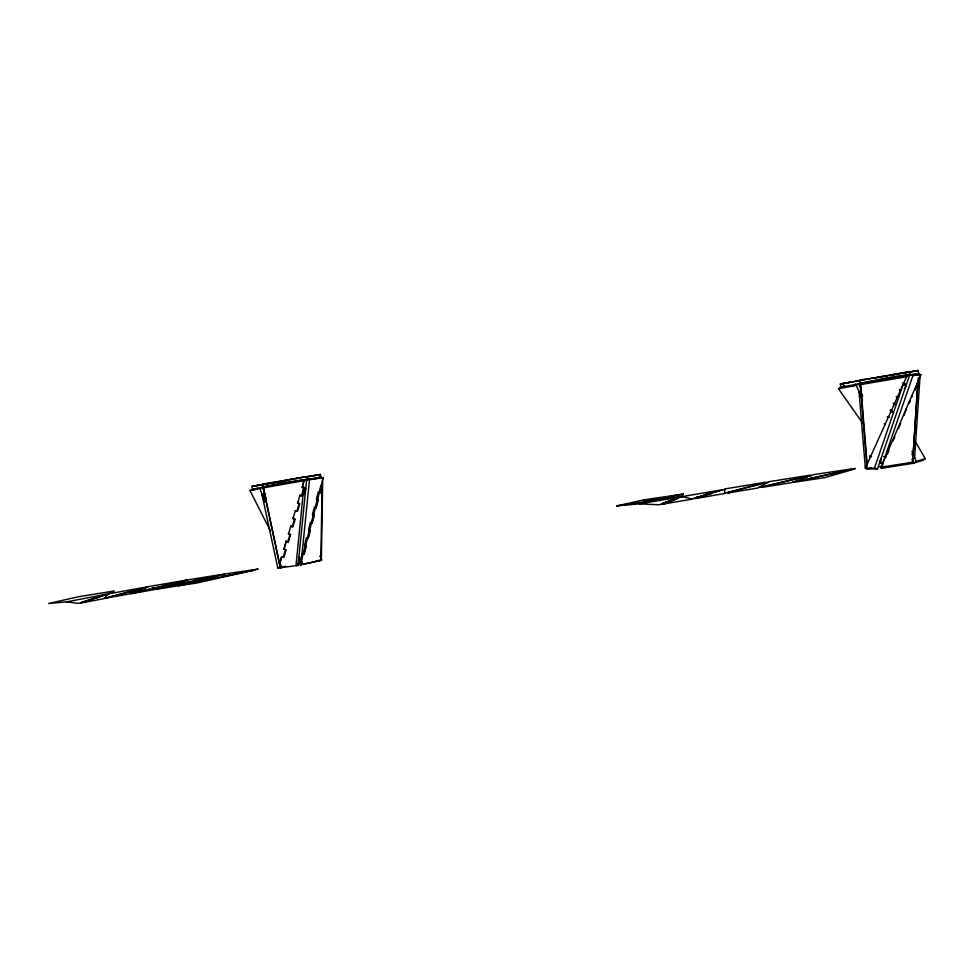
<?xml version="1.0" encoding="UTF-8"?>
<svg xmlns="http://www.w3.org/2000/svg" width="974" height="974" viewBox="0 0 974 974"><rect width="100%" height="100%" fill="white"/><g stroke="black" fill="none" stroke-linecap="round" stroke-linejoin="round"><path stroke-width="1.46" d="M320.677 492.661L320.799 485.673L322.126 485.101L320.848 560.452L300.26 564.944L300.99 562.108L302.317 561.645L301.587 564.494L300.26 564.944M270.492 531.061L249.965 490.555C273.365 483.859 298.628 479.987 322.747 477.808L321.408 556.726L319.582 556.288M284.018 548.922L285.455 549.799L283.203 557.408L281.766 556.519L279.526 564.421L262.603 484.078L320.446 474.472L320.957 477.333L316.647 478.112M862.587 423.069L838.504 388.784L840.83 386.982C867.359 383.366 894.388 373.663 920.954 374.637L881.068 467.179L881.312 468.336L912.528 463.429L917.751 382.064L915.511 388.699M912.528 463.429L918.299 377.802M320.848 556.592L321.761 560.062L315.978 560.793M303.876 494.585L305.799 488.108L303.73 488.132L295.974 565.565L298.056 565.407L306.676 479.33L306.14 476.493L278.698 481.631M299.542 556.738L298.531 560.634L301.319 561.061L309.501 479.707L322.918 477.723L319.752 492.795L319.216 491.98M300.99 562.108L299.103 561.377L300.418 560.927L302.439 553.122L304.338 553.853L306.347 546.085L304.46 545.355L306.457 537.624L308.344 538.354L310.341 530.66L308.454 529.917L310.45 522.247L312.325 522.989L314.298 515.356L312.435 514.601L314.407 506.991L316.27 507.746L318.23 500.161L316.367 499.406L318.328 491.858L320.178 492.613L322.126 485.101M301.319 561.061L305.02 546.572L306.347 546.085M320.799 485.673L315.844 507.917L315.296 507.113M281.389 557.116L279.526 564.421M285.881 541.909L284.031 549.226L286.125 549.762L283.872 557.372L281.778 556.836M302.634 485.32L304.278 479.756L263.126 487.024L266.377 502.158M284.031 549.226L286.271 541.288L287.72 542.177L289.984 534.519L288.535 533.642M286.259 540.643L286.283 541.605L288.389 542.141L290.654 534.482L288.548 533.947L290.812 525.972L292.261 526.849L294.538 519.142L293.089 518.278M290.824 526.277L292.918 526.812L295.207 519.118L293.101 518.582L295.365 510.571L296.827 511.423L299.115 503.68L297.654 502.827M295.378 510.863L297.484 511.411L299.785 503.668L297.667 503.12L299.955 495.072L301.416 495.924L303.73 488.132M299.968 495.352L302.086 495.912L304.387 488.12L302.269 487.572L304.278 479.756M282.229 567.574L280.147 567.732L280.962 565.005L279.526 564.104M871.499 468.141L867.164 468.957L860.152 383.232L905.99 375.392L906.611 376.743L865.338 468.153L874.482 468.117L903.166 384.365L902.557 383.013M865.338 468.153L868.272 468.957L877.464 468.932L909.777 374.747L909.266 371.581L840.343 383.975L840.83 386.982L843.788 386.483M882.943 462.833L879.899 461.822L881.08 459.107L879.778 461.834L882.943 462.833L912.881 375.684L920.954 374.637M881.312 468.336L882.712 465.073M887.156 454.493L889.031 450.414M892.988 440.954L894.863 436.9M898.211 428.828L900.658 423.434M904.006 415.387L906.246 408.763L906.307 410.03M910.471 400.667L909.192 403.346L909.132 402.067L909.326 403.333M904.335 389.308L906.283 385.18L905.674 383.829L903.592 383.281M616.822 505.883L681.605 496.338L683.212 494.049L643.936 499.857L616.822 505.883L639.419 503.862L722.063 489.812L694.231 498.481L697.201 498.043L695.655 498.53L724.546 493.526L724.948 488.911L765.686 482.215L727.432 492.759L730.293 492.357L728.199 492.917L757.699 488.023L769.07 481.655L810.319 475.154L761.339 487.45L791.192 482.714L813.728 474.618L855.172 468.36L794.833 482.154L824.674 477.65L855.075 468.871L792.994 482.057M253.082 490.032L257.306 488.437M853.224 385.96L855.598 384.109M838.504 388.784L856.256 385.387L858.642 383.525L861.442 390.05L859.068 391.901L865.326 467.837L867.164 468.957M889.907 375.173L918.105 370.522L918.604 373.553L920.138 374.832L914.598 457.597L911.993 459.29L913.661 463.088L916.278 461.396L925.3 458.693L914.769 440.698M925.3 458.693L922.719 460.361L913.661 463.088M262.116 494.609L264.709 493.282L265.61 494.025L263.017 495.364L262.116 494.609L259.924 488.485L249.965 490.555M259.924 488.485L262.53 487.146L264.271 492.053M318.851 493.185L320.178 492.613M318.23 500.161L316.903 500.721L311.899 523.16L311.351 522.368M682.689 496.63L671.135 499.845L677.076 498.932L675.627 499.516L668.188 501.038L674.178 500.112L672.717 500.709L665.193 502.255L671.232 501.318L669.735 501.927L662.125 503.485L668.225 502.547L666.703 503.168L659.008 504.751L639.419 503.862L652.933 499.991L683.212 494.049M314.943 508.282L316.27 507.746M678.415 496.91L676.857 497.531L679.779 497.081L662.077 504.276L692.1 499.151L681.605 496.338M314.298 515.356L312.971 515.879L307.918 538.525L307.358 537.758M310.998 523.501L312.325 522.989M310.341 530.66L309.014 531.159L303.9 554.011L303.34 553.256M307.017 538.853L308.344 538.354M303.011 554.328L304.338 553.853M107.676 594.384L101.357 595.845M105.813 594.371L78.577 603.405L66.524 601.871L48.7 603.478L78.504 596.745L114.36 590.975L108.065 593.933L66.524 601.871M724.912 489.386L705.626 494.451L711.434 493.599L709.109 494.329L700.927 495.912L706.771 495.06L704.409 495.79L696.142 497.41L702.035 496.533L699.624 497.288L691.26 498.919M648.489 501.257L652.933 499.991L643.936 499.857M266.377 499.418L264.891 495.242L262.189 495.413L277.797 567.939L283.142 566.418M277.797 567.939L285.796 566.308M147.439 587.188L104.169 598.401M879.705 377.145L885.183 376.061M878.925 377.352L880.472 376.938L877.063 377.462M724.583 493.148L767.889 482.325M758.6 487.511L811.391 475.458M130.09 593.616L138.868 591.839M185.815 580.626L131.368 593.629L153.259 589.806L189.309 579.64L224.47 574.039L155.341 589.221M301.587 564.494L320.848 560.452M179.131 585.35L188.53 583.657M302.78 480.158L320.178 477.357L322.918 477.723M878.731 466.789L881.616 466.242M303.084 480.535L307.553 479.719M316.477 478.064L320.945 477.236L315.223 478.307M319.776 478.356L322.747 477.808M904.87 375.599L918.604 373.553L915.694 374.15M307.516 476.834L320.446 474.472L313.275 475.689M303.705 480.45L306.579 479.926M884.636 376.573L887.545 376.049M890.455 375.526L893.365 375.002M896.275 374.466L899.185 373.943M902.094 373.419L918.092 370.522L911.847 371.581M260.399 484.894L251.998 486.391L252.51 489.252L256.929 488.51M261.799 484.638L277.286 481.887M904.042 376.159L909.862 375.112L904.128 376.207M915.694 374.077L918.604 373.553L914.854 374.186M252.51 489.252L258.11 488.254M263.102 487.889L304.338 480.596M853.601 381.65L840.343 383.975L853.674 381.796M854.929 381.418L858.934 380.712M861.613 380.237L864.291 379.775M866.982 379.3L869.672 378.825M873.715 378.119L880.472 376.938M298.239 563.155L301.063 562.655M297.886 563.666L302.135 562.923M840.83 386.982L844.799 386.288M858.094 383.963L860.773 383.5M880.484 376.926L886.778 375.854M889.286 375.428L893.048 374.783M894.302 374.576L898.077 373.931M900.585 373.505L904.335 372.859M905.589 372.652L910.593 371.8M290.142 479.622L293.052 479.135M295.95 478.636L298.848 478.149M307.516 476.676L311.838 475.933M906.1 375.684L909.85 375.051M870.159 378.509L859.64 380.128L860.675 384.584L906.611 376.743M303.705 480.279L306.579 479.78M103.743 595.053L105.703 594.724M98.934 596.648L102.915 595.978L96.487 597.464M94.015 598.279L98.033 597.598L91.519 599.107M88.987 599.947L93.054 599.254L86.43 600.8M83.849 601.652L87.952 600.958L81.232 602.516M80.659 603.052L103.926 598.681L108.065 593.933L147.135 586.872L106.069 598.097L128.885 594.055L149.412 586.458L187.081 580.017L182.613 581.088L184.208 580.857M265.269 484.188L251.998 486.391L287.391 480.499M268.215 483.688L271.174 483.201M274.12 482.714L277.066 482.215M280.025 481.728L282.971 481.241M263.126 487.024L267.533 486.306M155.548 589.44L176.184 586.08L226.516 573.71L258.11 569.12L251.828 570.411L252.826 570.314M860.152 383.232L862.501 382.867M881.068 467.179L912.346 462.26M871.316 378.338L875.918 377.632M180.799 581.831L172.52 583.499L175.734 583.036M170.633 584.254L162.232 585.946L165.47 585.484M160.247 586.725L151.725 588.454L154.988 587.992M149.667 589.258L141.023 591.011L144.286 590.536M131.733 593.385L133.377 593.142M280.147 567.732L298.056 565.407M219.138 575.208L220.428 575.05M213.002 576.559L215.595 576.243M206.817 577.923L209.398 577.594M200.571 579.287L203.164 578.97M194.276 580.674L196.87 580.358M187.921 582.062L190.514 581.746M181.517 583.475L184.11 583.158M175.064 584.887L177.645 584.583M168.551 586.324L171.132 586.007M161.976 587.772L164.557 587.456M156.631 589.075L157.922 588.917M246.763 571.677L237.68 573.321L239.653 573.138M232.494 574.611L223.338 576.267L225.298 576.097M218.042 577.582L208.801 579.25L210.737 579.092M203.383 580.601L194.07 582.282L195.981 582.123M180.068 585.277L181.018 585.204M651.399 499.966L652.933 499.991M306.676 479.33L309.501 479.707M869.636 456.185L870.074 457.658L869.551 456.209L871.572 456.733M906.283 385.18L903.166 384.365L906.197 385.205M898.478 397.185L896.409 396.649L897.005 398.025L896.506 396.625M895.423 403.942L893.365 403.406L893.949 404.794L893.45 403.394M892.379 410.675L890.333 410.139L890.906 411.527L892.902 412.075M892.963 412.063L890.906 411.527L890.419 410.115M887.314 416.823L889.359 417.359M874.482 468.117L877.464 468.932M912.881 375.684L909.777 374.747L909.253 371.581M884.002 456.538L886.109 457.196L883.966 456.538M883.187 463.989L880.021 463.003L879.778 461.834M300.418 560.927L302.317 561.645M912.845 456.514L914.598 457.597L913.003 456.502L911.944 454.091M911.944 451.583L916.278 461.396M899.477 389.856L900.073 391.219L899.562 389.831M862.623 396.381L861.113 392.875L859.068 391.901L860.943 392.912L862.453 396.418M856.256 385.387L862.587 400.058M884.307 423.483L884.879 424.883M867.164 464.111L860.675 384.584M263.017 495.364L264.514 499.528M262.189 495.413L264.672 502.353M266.669 503.546L269.323 515.928M269.615 517.304L272.257 529.613M272.55 530.964L275.179 543.2M275.472 544.551L278.077 556.702M278.369 558.053L280.463 567.818M843.228 383.403L843.727 386.41M912.2 396.662L912.005 395.383L912.066 396.686M915.061 390.002L914.878 388.711L914.939 390.026M304.387 488.12L304.326 487.268L302.22 486.708L302.269 487.572M297.63 502.231L297.667 503.12M293.064 517.657L293.101 518.582M917.751 382.064L917.8 383.379M288.523 533.009L288.548 533.947M253.824 570.228L196.736 583.024L178.266 585.764L253.824 570.228"/></g></svg>
